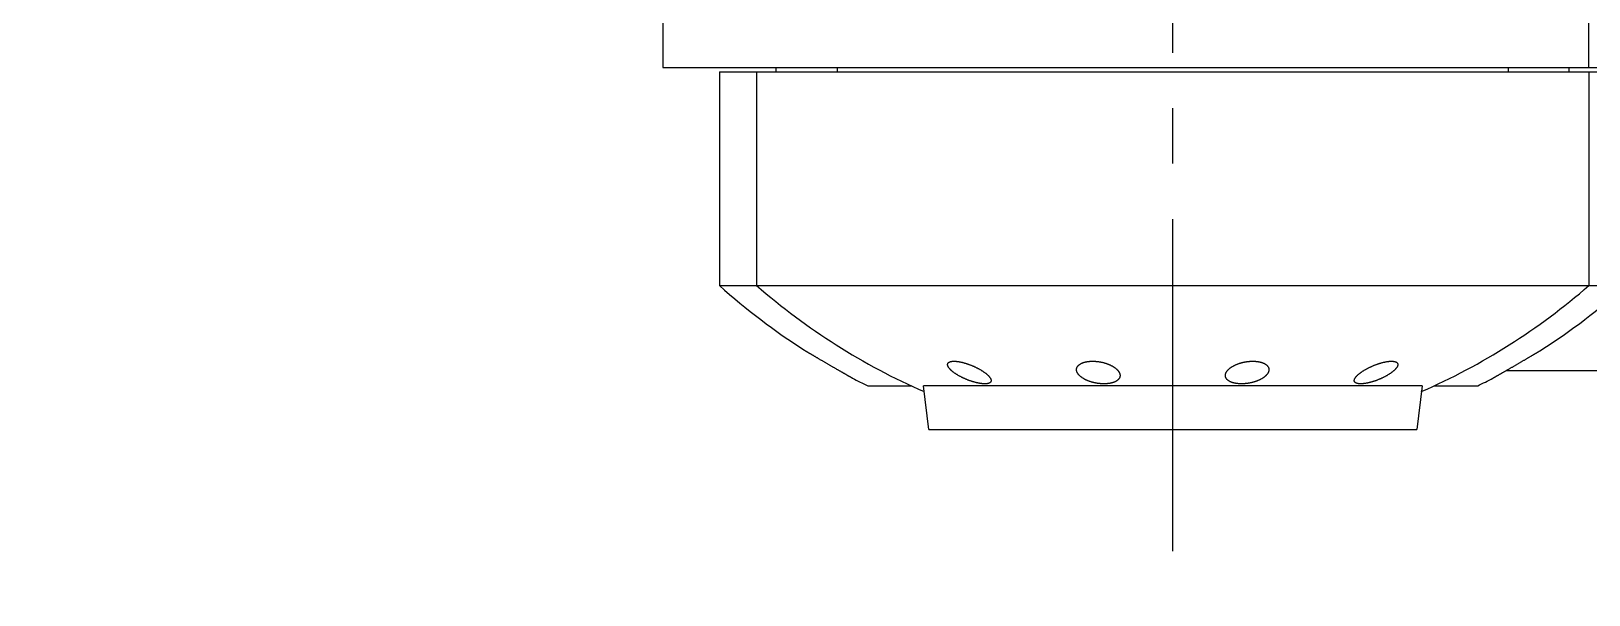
# Model space of a CAD drawing. Extents: x -7647 to -3756, y -5015 to -2358.
# Drawn here: x -4892 to -4534.5, y -3041.4 to -2912.1 of the extents above; entities that cross this region are included whole.
import ezdxf

# ---------------------------------------------------------------- set-up
doc = ezdxf.new("R2010")
doc.units = 0
doc.header["$LTSCALE"] = 4
doc.header["$MEASUREMENT"] = 0
doc.linetypes.add('CENTRE2', pattern=[28.575, 19.05, -3.175, 3.175, -3.175])
doc.layers.get('0').update_dxf_attribs({"linetype": 'CONTINUOUS'})
for name, color, linetype in [('01', 7, 'CONTINUOUS'), ('01CENTER', 5, 'CENTRE2'), ('01HOSO', 6, 'CONTINUOUS'), ('02', 5, 'CONTINUOUS')]:
    doc.layers.add(name, color=color, linetype=linetype)
doc.styles.add('BIGFONT', font='ROMANS.SHX', dxfattribs={"bigfont": 'bigfont'})
doc.dimstyles.new('L-IN', dxfattribs={"dimscale": 10, "dimtxt": 3.2, "dimasz": 2.5, "dimexe": 1, "dimexo": 1, "dimgap": 1, "dimtad": 1, "dimdec": 0, "dimtxsty": 'BIGFONT', "dimblk": 'YA-IN', "dimblk1": 'OPEN', "dimblk2": 'OPEN', "dimsah": 1, "dimcen": 0, "dimclrd": 256, "dimclre": 256, "dimclrt": 256, "dimazin": 3, "dimtp": 0.1, "dimtm": 0.2, "dimtfac": 0.625, "dimtdec": 0, "dimtmove": 0, "dimatfit": 3, "dimtolj": 1})

# ---------------------------------------------------------------- blocks, each defined once
blk = doc.blocks.new('YA-IN')
at = {"color": 0, "linetype": 'BYBLOCK'}
for p, q in [((0, 0), (-1, 0.167)), ((-1, -0.167), (0, 0)), ((0, 0), (-1, 0))]:
    blk.add_line(p, q, dxfattribs=at)

msp = doc.modelspace()

# ---------------------------------------------------------------- linework, layer by layer
at = {"layer": '01', "linetype": 'CONTINUOUS'}
for p, q in [((-4747, -2910), (-4747, -2920.5)), ((-4534.5, -2920.5), (-4534.5, -2910)), ((-4747, -2920.5), (-4523.77824, -2920.5)), ((-4721, -2921.5), (-4721, -2920.5)), ((-4707, -2920.5), (-4707, -2921.5)), ((-4553, -2920.5), (-4553, -2921.5)), ((-4539, -2921.5), (-4539, -2920.5)), ((-4734, -2921.5), (-4526, -2921.5)), ((-4734, -2921.5), (-4734, -2970.5)), ((-4725.5, -2921.5), (-4725.5, -2970.5)), ((-4534.5, -2921.5), (-4534.5, -2970.5)), ((-4553.47762, -2990), (-4343.86349, -2990)), ((-4700, -2993.5), (-4689.99689, -2993.5)), ((-4572.78331, -2993.5), (-4687.21669, -2993.5)), ((-4686.00656, -3003.5), (-4687.21669, -2993.5)), ((-4572.78331, -2993.5), (-4573.99344, -3003.5)), ((-4570.00311, -2993.5), (-4560, -2993.5)), ((-4686.00656, -3003.5), (-4573.99344, -3003.5))]:
    msp.add_line(p, q, dxfattribs=at)
for centre, start, end in [((-4633.74408, -2858.92603), 228.0583994, 237.4270631), ((-4627.00362, -2857.36971), 228.9556846, 246.3992483), ((-4632.99638, -2857.36971), 293.6011471, 311.0443154), ((-4626.25592, -2858.92603), 302.5729369, 311.9416006), ((-4633.74408, -2858.92603), 242.2872237, 243.7872101), ((-4626.25592, -2858.92603), 296.2127899, 297.7127763)]:
    msp.add_arc(centre, 150, start, end, dxfattribs=at)
msp.add_open_spline([(-4714.5, -2985.33205), (-4714.49967, -2985.33224), (-4714.49935, -2985.33244), (-4714.49902, -2985.33263)], degree=3, dxfattribs=at)
for points, knots in [([(-4714.49902, -2985.33263), (-4714.49797, -2985.33326), (-4714.49279, -2985.33635), (-4714.48073, -2985.34356), (-4714.46007, -2985.3559), (-4714.43111, -2985.37319), (-4714.39381, -2985.39546), (-4714.34814, -2985.42272), (-4714.29405, -2985.45499), (-4714.23148, -2985.49232), (-4714.16038, -2985.53472), (-4714.0807, -2985.58222), (-4713.99236, -2985.63485), (-4713.89534, -2985.69263), (-4713.78957, -2985.75559), (-4713.67503, -2985.82373), (-4713.55169, -2985.89706), (-4713.41955, -2985.97557), (-4713.27863, -2986.05923), (-4713.12897, -2986.14802), (-4712.97064, -2986.24188), (-4712.80371, -2986.34075), (-4712.62838, -2986.4445), (-4712.44477, -2986.55305), (-4712.25314, -2986.66624), (-4712.05372, -2986.7839), (-4711.84684, -2986.90584), (-4711.63286, -2987.03182), (-4711.41217, -2987.16162), (-4711.18525, -2987.29492), (-4710.95256, -2987.43145), (-4710.71468, -2987.57085), (-4710.47217, -2987.71279), (-4710.22568, -2987.85688), (-4709.97583, -2988.00276), (-4709.72334, -2988.14998), (-4709.46891, -2988.29814), (-4709.21323, -2988.44683), (-4708.95718, -2988.59555), (-4708.70195, -2988.74359), (-4708.44879, -2988.89024), (-4708.19873, -2989.03491), (-4707.95243, -2989.17723), (-4707.71045, -2989.31687), (-4707.47332, -2989.45355), (-4707.24149, -2989.58702), (-4707.01537, -2989.71705), (-4706.7952, -2989.84352), (-4706.58122, -2989.96629), (-4706.3736, -2990.08529), (-4706.17251, -2990.20042), (-4705.9781, -2990.31162), (-4705.79046, -2990.41884), (-4705.60971, -2990.52203), (-4705.43588, -2990.62118), (-4705.26909, -2990.71624), (-4705.10936, -2990.80719), (-4704.95677, -2990.89401), (-4704.81138, -2990.97667), (-4704.67325, -2991.05515), (-4704.54244, -2991.12942), (-4704.41901, -2991.19945), (-4704.30302, -2991.26522), (-4704.19455, -2991.32669), (-4704.09367, -2991.38384), (-4704.00047, -2991.4366), (-4703.91501, -2991.48496), (-4703.83738, -2991.52888), (-4703.76767, -2991.5683), (-4703.70594, -2991.60319), (-4703.65227, -2991.63352), (-4703.60673, -2991.65925), (-4703.56938, -2991.68034), (-4703.54028, -2991.69678), (-4703.51946, -2991.70854), (-4703.50695, -2991.7156), (-4703.50139, -2991.71874), (-4703.5, -2991.71952)], [0, 0, 0, 0, 0.003663869, 0.018090738, 0.042142835, 0.075869288, 0.119289506, 0.172453158, 0.235437618, 0.308253265, 0.391024415, 0.48376982, 0.58656494, 0.699498933, 0.822545981, 0.955839051, 1.099314358, 1.253031274, 1.416939918, 1.590964536, 1.775094874, 1.96912803, 2.172972369, 2.386309721, 2.608997881, 2.840658518, 3.080934577, 3.329428402, 3.585601613, 3.849017345, 4.118973998, 4.39496002, 4.676150974, 4.961964864, 5.251512531, 5.544115529, 5.838771945, 6.134793105, 6.431439397, 6.727090317, 7.019957284, 7.309139591, 7.593785226, 7.87333651, 8.147284231, 8.414888357, 8.675856286, 8.929798685, 9.176612335, 9.415951676, 9.647721493, 9.871738382, 10.087857605, 10.296062682, 10.496157793, 10.688193675, 10.872005405, 11.047578543, 11.214870686, 11.373728956, 11.524198596, 11.666124809, 11.799488882, 11.924210308, 12.040150937, 12.147309418, 12.245519829, 12.334733751, 12.414864533, 12.485784031, 12.547466465, 12.599788749, 12.642701784, 12.676150281, 12.700067393, 12.71443866, 12.719230229, 12.719230229, 12.719230229, 12.719230229]), ([(-4556.5, -2991.71952), (-4556.4986, -2991.71873), (-4556.49299, -2991.71557), (-4556.4804, -2991.70845), (-4556.45942, -2991.69661), (-4556.4301, -2991.68005), (-4556.39249, -2991.65881), (-4556.34663, -2991.6329), (-4556.29261, -2991.60237), (-4556.23049, -2991.56726), (-4556.16036, -2991.5276), (-4556.0823, -2991.48344), (-4555.9964, -2991.43483), (-4555.90275, -2991.38181), (-4555.80143, -2991.32442), (-4555.69255, -2991.26271), (-4555.57617, -2991.19672), (-4555.45239, -2991.12648), (-4555.32128, -2991.05204), (-4555.18288, -2990.97341), (-4555.0373, -2990.89064), (-4554.88459, -2990.80374), (-4554.72481, -2990.71276), (-4554.55805, -2990.61772), (-4554.38434, -2990.51864), (-4554.20379, -2990.41556), (-4554.01646, -2990.30851), (-4553.82245, -2990.19754), (-4553.62187, -2990.08269), (-4553.41485, -2989.96404), (-4553.20157, -2989.84166), (-4552.9822, -2989.71565), (-4552.75697, -2989.58614), (-4552.52613, -2989.45324), (-4552.29005, -2989.31716), (-4552.0491, -2989.17811), (-4551.80371, -2989.03632), (-4551.55437, -2988.89207), (-4551.30165, -2988.74567), (-4551.04659, -2988.59773), (-4550.79051, -2988.449), (-4550.53472, -2988.30025), (-4550.28016, -2988.15201), (-4550.02754, -2988.00472), (-4549.77754, -2987.85877), (-4549.53091, -2987.71459), (-4549.28824, -2987.57256), (-4549.05022, -2987.43307), (-4548.81737, -2987.29646), (-4548.59028, -2987.16306), (-4548.36944, -2987.03318), (-4548.1553, -2986.9071), (-4547.94826, -2986.78507), (-4547.74869, -2986.66732), (-4547.55691, -2986.55404), (-4547.37316, -2986.44541), (-4547.19768, -2986.34157), (-4547.03062, -2986.24263), (-4546.87216, -2986.14869), (-4546.72237, -2986.05983), (-4546.58134, -2985.9761), (-4546.44909, -2985.89752), (-4546.32565, -2985.82413), (-4546.21101, -2985.75594), (-4546.10515, -2985.69293), (-4546.00805, -2985.6351), (-4545.91965, -2985.58242), (-4545.83989, -2985.53488), (-4545.76874, -2985.49245), (-4545.70612, -2985.4551), (-4545.65198, -2985.42279), (-4545.60628, -2985.39551), (-4545.56895, -2985.37322), (-4545.53996, -2985.35592), (-4545.51928, -2985.34357), (-4545.50688, -2985.33616), (-4545.50138, -2985.33287), (-4545.5, -2985.33205)], [0, 0, 0, 0, 0.004828054, 0.019308393, 0.043404501, 0.077098853, 0.120318902, 0.173004231, 0.235097803, 0.306467576, 0.387080583, 0.476795873, 0.575521339, 0.683194278, 0.799638377, 0.924844723, 1.058658102, 1.200994748, 1.351817716, 1.510973204, 1.678498567, 1.854218564, 2.038094815, 2.230096352, 2.430057097, 2.638023301, 2.853791032, 3.07734762, 3.30853704, 3.547180854, 3.79318568, 4.046217354, 4.306164692, 4.572614897, 4.845308926, 5.123631812, 5.407191899, 5.695519878, 5.987845262, 6.283353233, 6.580096755, 6.876261507, 7.171063897, 7.463818116, 7.753526534, 8.039510043, 8.320876306, 8.597040847, 8.867179952, 9.130778698, 9.387136823, 9.635812716, 9.876270778, 10.108108357, 10.330971265, 10.544477197, 10.74848385, 10.942674954, 11.126955913, 11.301122856, 11.465166317, 11.619010842, 11.762604193, 11.896007179, 12.019156213, 12.132182546, 12.235063205, 12.327884394, 12.410723655, 12.483599259, 12.546634786, 12.599842382, 12.6432978, 12.677051837, 12.701123704, 12.715562278, 12.72037188, 12.72037188, 12.72037188, 12.72037188])]:
    msp.add_open_spline(points, degree=3, knots=knots, dxfattribs=at)
at = {"layer": '01CENTER'}
msp.add_line((-4630, -3031.43255), (-4630, -2603.90455), dxfattribs=at)
at = {"layer": '01HOSO', "linetype": 'CONTINUOUS'}
msp.add_line((-4734, -2970.5), (-4526, -2970.5), dxfattribs=at)
for points, knots in [([(-4681.66905, -2988.61788), (-4681.66816, -2988.59128), (-4681.66641, -2988.53907), (-4681.65161, -2988.46302), (-4681.62799, -2988.39122), (-4681.59502, -2988.32381), (-4681.55316, -2988.26088), (-4681.50267, -2988.20245), (-4681.4438, -2988.14853), (-4681.37681, -2988.09909), (-4681.30199, -2988.05415), (-4681.2196, -2988.01369), (-4681.12986, -2987.97769), (-4681.03297, -2987.9461), (-4680.92911, -2987.9189), (-4680.81848, -2987.89607), (-4680.70124, -2987.87761), (-4680.57758, -2987.8635), (-4680.44767, -2987.85374), (-4680.31166, -2987.84831), (-4680.16973, -2987.84722), (-4680.02201, -2987.85047), (-4679.86865, -2987.85805), (-4679.70982, -2987.86998), (-4679.54564, -2987.88625), (-4679.37629, -2987.90689), (-4679.2019, -2987.93189), (-4679.02264, -2987.96126), (-4678.83869, -2987.99503), (-4678.6502, -2988.03319), (-4678.45738, -2988.07575), (-4678.26045, -2988.12272), (-4678.0596, -2988.17409), (-4677.85512, -2988.22986), (-4677.64722, -2988.29001), (-4677.43624, -2988.3545), (-4677.22246, -2988.42333), (-4677.00623, -2988.49642), (-4676.78793, -2988.57372), (-4676.56794, -2988.65516), (-4676.34671, -2988.74064), (-4676.12465, -2988.83005), (-4675.90228, -2988.92327), (-4675.68011, -2989.02013), (-4675.45865, -2989.12048), (-4675.23847, -2989.22412), (-4675.02012, -2989.33084), (-4674.80423, -2989.44041), (-4674.59137, -2989.55257), (-4674.38213, -2989.66707), (-4674.17714, -2989.78362), (-4673.97718, -2989.90179), (-4673.78308, -2990.02111), (-4673.59564, -2990.14108), (-4673.41552, -2990.26123), (-4673.24323, -2990.38117), (-4673.07925, -2990.50045), (-4672.92401, -2990.61868), (-4672.77784, -2990.73548), (-4672.64086, -2990.85057), (-4672.51311, -2990.96377), (-4672.3946, -2991.0749), (-4672.28532, -2991.18381), (-4672.18524, -2991.29034), (-4672.0943, -2991.39439), (-4672.0124, -2991.49584), (-4671.93947, -2991.59463), (-4671.87539, -2991.69069), (-4671.82009, -2991.78394), (-4671.77345, -2991.87436), (-4671.73541, -2991.9619), (-4671.70581, -2992.04654), (-4671.68485, -2992.12824), (-4671.6716, -2992.20694), (-4671.66988, -2992.25854), (-4671.66905, -2992.28368)], [0, 0, 0, 0, 0.07974808, 0.156521626, 0.231486037, 0.305915293, 0.380925522, 0.457619793, 0.537007787, 0.619938888, 0.706968701, 0.798505973, 0.895019133, 0.996800684, 1.104027073, 1.21694331, 1.335546699, 1.459961765, 1.590230286, 1.726277804, 1.868234287, 2.015975395, 2.169492683, 2.32881557, 2.49375339, 2.664397391, 2.840593948, 3.022227869, 3.209332836, 3.401630439, 3.599141584, 3.801665849, 4.008981679, 4.221052849, 4.437492833, 4.658220714, 4.882900862, 5.111214654, 5.342955184, 5.577603684, 5.814950975, 6.054445067, 6.295721997, 6.538279905, 6.781527747, 7.025096652, 7.26832346, 7.510599676, 7.751371806, 7.990096101, 8.226137632, 8.458760759, 8.686861325, 8.909639001, 9.126351634, 9.336375308, 9.53937224, 9.734612426, 9.921738298, 10.100633429, 10.27128493, 10.433743729, 10.587944612, 10.734060833, 10.872153379, 11.002429447, 11.125097642, 11.240415329, 11.348677199, 11.450185629, 11.545421113, 11.634819145, 11.718869094, 11.798244884, 11.873615585, 11.873615585, 11.873615585, 11.873615585]), ([(-4671.66905, -2992.28368), (-4671.66984, -2992.30818), (-4671.67139, -2992.3563), (-4671.68452, -2992.42647), (-4671.70547, -2992.49292), (-4671.73476, -2992.55557), (-4671.77201, -2992.61439), (-4671.81709, -2992.66936), (-4671.86977, -2992.72046), (-4671.9299, -2992.7677), (-4671.99731, -2992.81109), (-4672.07186, -2992.85063), (-4672.15341, -2992.88634), (-4672.24181, -2992.91819), (-4672.33694, -2992.94619), (-4672.43865, -2992.97033), (-4672.54679, -2992.99057), (-4672.6612, -2993.00693), (-4672.78172, -2993.01938), (-4672.90819, -2993.02791), (-4673.04041, -2993.03252), (-4673.17821, -2993.03321), (-4673.3214, -2993.02996), (-4673.46977, -2993.02278), (-4673.62313, -2993.01169), (-4673.78127, -2992.99668), (-4673.94398, -2992.97778), (-4674.11106, -2992.95499), (-4674.28229, -2992.92833), (-4674.45745, -2992.89783), (-4674.63639, -2992.86349), (-4674.81887, -2992.82534), (-4675.00468, -2992.7834), (-4675.19367, -2992.73768), (-4675.38566, -2992.68818), (-4675.58048, -2992.63493), (-4675.77791, -2992.57793), (-4675.97774, -2992.5172), (-4676.17981, -2992.45275), (-4676.38391, -2992.38457), (-4676.58985, -2992.31268), (-4676.79743, -2992.23707), (-4677.00639, -2992.15776), (-4677.21653, -2992.07475), (-4677.42757, -2991.98806), (-4677.63921, -2991.8977), (-4677.85117, -2991.80371), (-4678.06306, -2991.70613), (-4678.27456, -2991.605), (-4678.48519, -2991.50041), (-4678.69443, -2991.39249), (-4678.90157, -2991.28145), (-4679.10575, -2991.16766), (-4679.30601, -2991.05152), (-4679.5014, -2990.93352), (-4679.69115, -2990.81406), (-4679.87458, -2990.69355), (-4680.05117, -2990.57229), (-4680.22042, -2990.45061), (-4680.38186, -2990.32885), (-4680.53505, -2990.20735), (-4680.67957, -2990.08644), (-4680.81505, -2989.96645), (-4680.94119, -2989.84772), (-4681.0577, -2989.73055), (-4681.16434, -2989.61527), (-4681.26095, -2989.50215), (-4681.3474, -2989.39147), (-4681.42359, -2989.28346), (-4681.48949, -2989.17836), (-4681.54509, -2989.0764), (-4681.59041, -2988.97774), (-4681.62558, -2988.88257), (-4681.65041, -2988.791), (-4681.66604, -2988.70319), (-4681.66806, -2988.64575), (-4681.66905, -2988.61788)], [0, 0, 0, 0, 0.073463565, 0.144244405, 0.213374224, 0.281993056, 0.351115426, 0.421728601, 0.494743132, 0.570857757, 0.650760948, 0.734937188, 0.823756009, 0.917606859, 1.016652747, 1.121092298, 1.231075265, 1.346578069, 1.467730845, 1.594484649, 1.726751477, 1.864594246, 2.007821328, 2.156372351, 2.310195988, 2.469037678, 2.6329002, 2.801588209, 2.974872226, 3.152751011, 3.334959751, 3.521453741, 3.712006102, 3.906397944, 4.104749413, 4.306787956, 4.512272421, 4.721210762, 4.933314212, 5.148552624, 5.366765585, 5.587678987, 5.81128655, 6.037259638, 6.265481299, 6.495718182, 6.727614251, 6.96104128, 7.195547132, 7.430887776, 7.666505929, 7.901824098, 8.135936336, 8.367700121, 8.59628555, 8.820683169, 9.040340011, 9.254666026, 9.463282251, 9.665625216, 9.861244895, 10.049785464, 10.230843543, 10.404108158, 10.569369893, 10.726442098, 10.875132109, 11.015526797, 11.147610759, 11.271511223, 11.387469305, 11.495774573, 11.596938999, 11.691471326, 11.78013387, 11.863715646, 11.863715646, 11.863715646, 11.863715646]), ([(-4652.08206, -2989.78907), (-4652.08101, -2989.75003), (-4652.07893, -2989.67228), (-4652.06193, -2989.55697), (-4652.03493, -2989.44402), (-4651.99717, -2989.33372), (-4651.94917, -2989.22634), (-4651.89115, -2989.12212), (-4651.82346, -2989.02127), (-4651.74644, -2988.92397), (-4651.66045, -2988.8304), (-4651.56585, -2988.74069), (-4651.46303, -2988.65498), (-4651.35237, -2988.57334), (-4651.23425, -2988.49588), (-4651.10904, -2988.42266), (-4650.97713, -2988.35374), (-4650.83888, -2988.28917), (-4650.69464, -2988.22896), (-4650.54477, -2988.17316), (-4650.38961, -2988.12177), (-4650.22947, -2988.0748), (-4650.06468, -2988.03225), (-4649.89552, -2987.99412), (-4649.7223, -2987.9604), (-4649.54525, -2987.93109), (-4649.36466, -2987.90617), (-4649.18078, -2987.88564), (-4648.99382, -2987.86948), (-4648.80405, -2987.85768), (-4648.61164, -2987.85025), (-4648.41685, -2987.84718), (-4648.21988, -2987.84846), (-4648.02092, -2987.8541), (-4647.82022, -2987.8641), (-4647.61796, -2987.87846), (-4647.41437, -2987.8972), (-4647.20969, -2987.92031), (-4647.00411, -2987.94782), (-4646.79792, -2987.97973), (-4646.59135, -2988.01605), (-4646.38466, -2988.05678), (-4646.17818, -2988.10193), (-4645.97215, -2988.15151), (-4645.76695, -2988.2055), (-4645.56288, -2988.2639), (-4645.36031, -2988.32668), (-4645.15964, -2988.3938), (-4644.96125, -2988.46524), (-4644.76558, -2988.54092), (-4644.57306, -2988.6208), (-4644.38415, -2988.70477), (-4644.19934, -2988.79273), (-4644.01911, -2988.88457), (-4643.84397, -2988.98013), (-4643.67439, -2989.07927), (-4643.51093, -2989.18178), (-4643.35408, -2989.28748), (-4643.20433, -2989.39614), (-4643.06215, -2989.50754), (-4642.92803, -2989.62142), (-4642.8025, -2989.73744), (-4642.68611, -2989.85516), (-4642.57946, -2989.97399), (-4642.48299, -2990.09334), (-4642.39701, -2990.21265), (-4642.32156, -2990.33154), (-4642.2566, -2990.44972), (-4642.20205, -2990.56692), (-4642.15781, -2990.68289), (-4642.12368, -2990.79736), (-4642.09972, -2990.91016), (-4642.08483, -2991.02107), (-4642.08297, -2991.09447), (-4642.08206, -2991.13068)], [0, 0, 0, 0, 0.117077282, 0.233135784, 0.348883064, 0.465084765, 0.5823352, 0.701311904, 0.82247367, 0.946331179, 1.073218646, 1.203410463, 1.337157102, 1.474548769, 1.615746892, 1.760697288, 1.909503371, 2.062084008, 2.21833372, 2.378284387, 2.541705067, 2.708606206, 2.878826912, 3.052202708, 3.228745228, 3.408175517, 3.590505218, 3.775579804, 3.963197397, 4.153414486, 4.345948544, 4.540783502, 4.737826297, 4.936819616, 5.137842615, 5.340631281, 5.545081764, 5.75115809, 5.958538534, 6.167257535, 6.377050211, 6.587715685, 6.799195531, 7.011103624, 7.223387358, 7.435720517, 7.6478315, 7.859556853, 8.070450624, 8.280369789, 8.488871254, 8.695685442, 8.900496703, 9.102829554, 9.302470386, 9.498948625, 9.692015425, 9.881218221, 10.066283009, 10.246946748, 10.422940556, 10.593991152, 10.759582026, 10.91937259, 11.072823894, 11.219746695, 11.360336571, 11.494980096, 11.624030057, 11.747853249, 11.867010267, 11.982007929, 12.093518227, 12.202124151, 12.202124151, 12.202124151, 12.202124151]), ([(-4617.91794, -2991.13068), (-4617.91703, -2991.0945), (-4617.91517, -2991.02117), (-4617.90031, -2990.91036), (-4617.87639, -2990.79767), (-4617.84232, -2990.6833), (-4617.79817, -2990.56745), (-4617.74372, -2990.45035), (-4617.67888, -2990.33228), (-4617.60357, -2990.21351), (-4617.51774, -2990.0943), (-4617.42144, -2989.97505), (-4617.31495, -2989.85629), (-4617.19871, -2989.73861), (-4617.07331, -2989.62261), (-4616.93928, -2989.50871), (-4616.79717, -2989.39727), (-4616.64746, -2989.28856), (-4616.49064, -2989.18281), (-4616.32721, -2989.08024), (-4616.15767, -2988.98105), (-4615.98255, -2988.88544), (-4615.80232, -2988.79355), (-4615.61752, -2988.70554), (-4615.42861, -2988.62152), (-4615.23608, -2988.54159), (-4615.04041, -2988.46586), (-4614.842, -2988.39437), (-4614.64132, -2988.3272), (-4614.43872, -2988.26437), (-4614.23463, -2988.20593), (-4614.02939, -2988.1519), (-4613.82334, -2988.10228), (-4613.61681, -2988.05709), (-4613.41009, -2988.01632), (-4613.20348, -2987.97996), (-4612.99725, -2987.94802), (-4612.79164, -2987.92048), (-4612.58691, -2987.89733), (-4612.38327, -2987.87856), (-4612.18097, -2987.86417), (-4611.98022, -2987.85414), (-4611.78122, -2987.84848), (-4611.58421, -2987.84717), (-4611.38936, -2987.85023), (-4611.19691, -2987.85764), (-4611.00709, -2987.86941), (-4610.82009, -2987.88555), (-4610.63615, -2987.90607), (-4610.45552, -2987.93097), (-4610.27842, -2987.96027), (-4610.10515, -2987.99398), (-4609.93595, -2988.0321), (-4609.77111, -2988.07464), (-4609.61093, -2988.1216), (-4609.45572, -2988.17299), (-4609.30581, -2988.22878), (-4609.16153, -2988.28899), (-4609.02323, -2988.35356), (-4608.89128, -2988.42248), (-4608.76603, -2988.49571), (-4608.64788, -2988.57317), (-4608.53718, -2988.65481), (-4608.43433, -2988.74054), (-4608.3397, -2988.83026), (-4608.25367, -2988.92384), (-4608.17663, -2989.02114), (-4608.10891, -2989.12201), (-4608.05088, -2989.22624), (-4608.00286, -2989.33365), (-4607.96509, -2989.44396), (-4607.93808, -2989.55693), (-4607.92107, -2989.67226), (-4607.91899, -2989.75002), (-4607.91794, -2989.78907)], [0, 0, 0, 0, 0.108509654, 0.219917673, 0.334803207, 0.453838712, 0.57752875, 0.706435054, 0.840926566, 0.981352232, 1.128097882, 1.281364164, 1.440980922, 1.606431807, 1.77738297, 1.953321005, 2.133966154, 2.319031589, 2.508229999, 2.701294207, 2.897774191, 3.097422988, 3.299768277, 3.504597573, 3.71143405, 3.919957052, 4.129904855, 4.340828252, 4.552586269, 4.764733935, 4.977102409, 5.189427277, 5.4013751, 5.612897087, 5.823607621, 6.033442395, 6.242208424, 6.449633755, 6.655755538, 6.860254786, 7.063087673, 7.264158819, 7.463199037, 7.660286973, 7.855170854, 8.047749389, 8.238012887, 8.425677223, 8.610795244, 8.79317156, 8.972645299, 9.149231239, 9.322651486, 9.492913037, 9.659857, 9.823318098, 9.983308229, 10.139597809, 10.292214867, 10.441058541, 10.58604569, 10.727277912, 10.864701885, 10.998479397, 11.128700863, 11.25561521, 11.379499063, 11.500685416, 11.619684968, 11.736957869, 11.853180359, 11.968948996, 12.085027524, 12.202124417, 12.202124417, 12.202124417, 12.202124417]), ([(-4588.33095, -2992.28368), (-4588.33012, -2992.25855), (-4588.3284, -2992.20697), (-4588.31517, -2992.12832), (-4588.29424, -2992.04669), (-4588.26469, -2991.96215), (-4588.22673, -2991.87474), (-4588.18021, -2991.78449), (-4588.12507, -2991.69142), (-4588.0612, -2991.59559), (-4587.98853, -2991.49706), (-4587.90696, -2991.39589), (-4587.81639, -2991.29215), (-4587.71676, -2991.18596), (-4587.60799, -2991.07741), (-4587.49006, -2990.96666), (-4587.36294, -2990.85385), (-4587.22665, -2990.73916), (-4587.08124, -2990.62279), (-4586.9268, -2990.50497), (-4586.76364, -2990.38606), (-4586.59211, -2990.26644), (-4586.41264, -2990.14649), (-4586.2257, -2990.02662), (-4586.0319, -2989.90726), (-4585.83209, -2989.78896), (-4585.62712, -2989.67223), (-4585.41785, -2989.55753), (-4585.20495, -2989.44516), (-4584.98898, -2989.33538), (-4584.77052, -2989.22843), (-4584.55019, -2989.12456), (-4584.32856, -2989.02399), (-4584.1062, -2988.9269), (-4583.88362, -2988.83345), (-4583.66134, -2988.74381), (-4583.43987, -2988.65811), (-4583.21961, -2988.57645), (-4583.00105, -2988.49894), (-4582.78454, -2988.42564), (-4582.57048, -2988.35661), (-4582.35921, -2988.29192), (-4582.15102, -2988.23158), (-4581.94624, -2988.17564), (-4581.7451, -2988.12409), (-4581.54787, -2988.07696), (-4581.35477, -2988.03424), (-4581.16599, -2987.99593), (-4580.98175, -2987.96203), (-4580.80221, -2987.93252), (-4580.62755, -2987.90739), (-4580.45792, -2987.88665), (-4580.29348, -2987.87027), (-4580.1344, -2987.85824), (-4579.98079, -2987.85057), (-4579.83283, -2987.84724), (-4579.69066, -2987.84826), (-4579.55443, -2987.85362), (-4579.4243, -2987.86333), (-4579.30044, -2987.87739), (-4579.183, -2987.89581), (-4579.07218, -2987.91859), (-4578.96814, -2987.94577), (-4578.87109, -2987.97734), (-4578.7812, -2988.01334), (-4578.69867, -2988.05379), (-4578.62371, -2988.09873), (-4578.55661, -2988.14819), (-4578.49764, -2988.20214), (-4578.44705, -2988.26059), (-4578.40512, -2988.32357), (-4578.37208, -2988.39103), (-4578.34842, -2988.46288), (-4578.3336, -2988.539), (-4578.33184, -2988.59126), (-4578.33095, -2988.61788)], [0, 0, 0, 0, 0.075348314, 0.15467819, 0.238651505, 0.32793791, 0.423022564, 0.524332613, 0.632348625, 0.747364482, 0.869673283, 0.999528658, 1.137134558, 1.282701738, 1.436285973, 1.598065457, 1.767984299, 1.946087616, 2.132360735, 2.32668188, 2.52877452, 2.737984727, 2.954025755, 3.176322428, 3.404166895, 3.636785812, 3.872921092, 4.111761676, 4.352675968, 4.595121006, 4.838548429, 5.082344452, 5.325841423, 5.568659391, 5.810223317, 6.0500091, 6.287666363, 6.522631024, 6.754694183, 6.983341423, 7.20834894, 7.42941411, 7.646184952, 7.85858745, 8.066234966, 8.269079535, 8.466913359, 8.65952171, 8.846932163, 9.028867756, 9.205350852, 9.376278958, 9.541488547, 9.701072988, 9.854846824, 10.002827811, 10.145017921, 10.281288043, 10.411765672, 10.536382597, 10.655172655, 10.768265417, 10.875657692, 10.977590157, 11.074243468, 11.165905032, 11.253045649, 11.336078901, 11.415559485, 11.49233784, 11.567422178, 11.641920726, 11.716952921, 11.793794111, 11.87361521, 11.87361521, 11.87361521, 11.87361521]), ([(-4578.33095, -2988.61788), (-4578.33194, -2988.64576), (-4578.33397, -2988.70321), (-4578.3496, -2988.79104), (-4578.37444, -2988.88263), (-4578.40963, -2988.97783), (-4578.45497, -2989.07651), (-4578.51059, -2989.17851), (-4578.57652, -2989.28363), (-4578.65276, -2989.39167), (-4578.73924, -2989.50239), (-4578.8359, -2989.61554), (-4578.94259, -2989.73086), (-4579.05916, -2989.84805), (-4579.18535, -2989.96681), (-4579.3209, -2990.08683), (-4579.46548, -2990.20778), (-4579.61873, -2990.32931), (-4579.78024, -2990.4511), (-4579.94956, -2990.5728), (-4580.12623, -2990.69409), (-4580.30972, -2990.81462), (-4580.49953, -2990.93409), (-4580.69502, -2991.05213), (-4580.8955, -2991.16837), (-4581.1001, -2991.28237), (-4581.30789, -2991.39371), (-4581.51794, -2991.502), (-4581.72944, -2991.60695), (-4581.94178, -2991.70841), (-4582.15444, -2991.80625), (-4582.36709, -2991.90045), (-4582.57936, -2991.99096), (-4582.79096, -2992.07777), (-4583.00158, -2992.16085), (-4583.21094, -2992.24018), (-4583.41884, -2992.31577), (-4583.62501, -2992.38762), (-4583.82927, -2992.45571), (-4584.03141, -2992.52005), (-4584.23123, -2992.58064), (-4584.42858, -2992.63747), (-4584.62324, -2992.69054), (-4584.81501, -2992.73984), (-4585.00371, -2992.78535), (-4585.18918, -2992.82708), (-4585.37127, -2992.86502), (-4585.54977, -2992.89914), (-4585.72445, -2992.92944), (-4585.89518, -2992.95589), (-4586.06173, -2992.97849), (-4586.2239, -2992.99722), (-4586.3815, -2993.01207), (-4586.53431, -2993.02303), (-4586.68215, -2993.03008), (-4586.82482, -2993.03323), (-4586.96213, -2993.03247), (-4587.0939, -2993.0278), (-4587.21993, -2993.01924), (-4587.34007, -2993.00677), (-4587.45414, -2992.99042), (-4587.56197, -2992.97019), (-4587.66343, -2992.94609), (-4587.75835, -2992.91814), (-4587.84659, -2992.88633), (-4587.92802, -2992.85069), (-4588.00249, -2992.8112), (-4588.06986, -2992.76787), (-4588.12998, -2992.72067), (-4588.18268, -2992.66961), (-4588.22779, -2992.61467), (-4588.2651, -2992.55584), (-4588.29444, -2992.49317), (-4588.31544, -2992.42667), (-4588.3286, -2992.3564), (-4588.33016, -2992.30822), (-4588.33095, -2992.28368)], [0, 0, 0, 0, 0.083601013, 0.17228667, 0.266844547, 0.368038974, 0.476377325, 0.592372785, 0.716314429, 0.84844355, 0.988889162, 1.137633639, 1.294763345, 1.460084407, 1.633414533, 1.8145381, 2.003149238, 2.198839233, 2.401251831, 2.609944062, 2.824357409, 3.044088705, 3.268515217, 3.497149156, 3.729129047, 3.963721392, 4.199768276, 4.436314641, 4.672644152, 4.90805872, 5.142280658, 5.374887997, 5.605771008, 5.834554639, 6.061006102, 6.284995917, 6.506202097, 6.724622186, 6.93997469, 7.152114921, 7.361003467, 7.566359526, 7.768200813, 7.966280771, 8.160341676, 8.350517853, 8.536575595, 8.718314104, 8.895685845, 9.06843606, 9.236574103, 9.399875132, 9.558157495, 9.711426732, 9.85943639, 10.00214576, 10.139495889, 10.271302831, 10.397632447, 10.518401636, 10.633563423, 10.743247835, 10.847434182, 10.946268855, 11.039950216, 11.128638997, 11.212718996, 11.292559092, 11.368637469, 11.441638605, 11.512259978, 11.581407406, 11.650070128, 11.719264089, 11.790132275, 11.86371563, 11.86371563, 11.86371563, 11.86371563]), ([(-4642.08206, -2991.13068), (-4642.0831, -2991.16932), (-4642.08517, -2991.24617), (-4642.10208, -2991.35992), (-4642.12884, -2991.47084), (-4642.16602, -2991.5785), (-4642.21289, -2991.68257), (-4642.26904, -2991.78284), (-4642.33399, -2991.87926), (-4642.40733, -2991.97181), (-4642.48867, -2992.06046), (-4642.57762, -2992.14521), (-4642.67383, -2992.22605), (-4642.77696, -2992.303), (-4642.8867, -2992.37607), (-4643.00276, -2992.44527), (-4643.12486, -2992.5106), (-4643.25272, -2992.57209), (-4643.38611, -2992.62973), (-4643.52477, -2992.68354), (-4643.66848, -2992.73351), (-4643.81701, -2992.77966), (-4643.97012, -2992.82196), (-4644.12762, -2992.86044), (-4644.28926, -2992.89508), (-4644.45484, -2992.92586), (-4644.62413, -2992.9528), (-4644.79691, -2992.97587), (-4644.97295, -2992.99507), (-4645.15203, -2993.01039), (-4645.33389, -2993.02183), (-4645.51833, -2993.02938), (-4645.7051, -2993.03304), (-4645.89393, -2993.03279), (-4646.08462, -2993.02866), (-4646.2769, -2993.02063), (-4646.47052, -2993.00871), (-4646.66527, -2992.99291), (-4646.86088, -2992.97323), (-4647.05713, -2992.94968), (-4647.25377, -2992.92227), (-4647.45056, -2992.891), (-4647.64729, -2992.85589), (-4647.84372, -2992.81694), (-4648.03963, -2992.77415), (-4648.23479, -2992.72753), (-4648.42895, -2992.67708), (-4648.62186, -2992.62282), (-4648.81329, -2992.56472), (-4649.00303, -2992.50279), (-4649.19084, -2992.43701), (-4649.37645, -2992.36738), (-4649.55955, -2992.29389), (-4649.73988, -2992.21654), (-4649.9171, -2992.13531), (-4650.09088, -2992.05022), (-4650.26083, -2991.96127), (-4650.42655, -2991.86849), (-4650.58763, -2991.77189), (-4650.74361, -2991.67152), (-4650.894, -2991.56745), (-4651.03808, -2991.45988), (-4651.17511, -2991.34913), (-4651.30429, -2991.23562), (-4651.4249, -2991.11978), (-4651.5364, -2991.00203), (-4651.63836, -2990.88271), (-4651.73047, -2990.76208), (-4651.81241, -2990.64046), (-4651.88392, -2990.51816), (-4651.94475, -2990.39556), (-4651.9947, -2990.27299), (-4652.03371, -2990.15078), (-4652.0614, -2990.02925), (-4652.0788, -2989.90875), (-4652.08098, -2989.82869), (-4652.08206, -2989.78907)], [0, 0, 0, 0, 0.115886851, 0.230444232, 0.344217453, 0.457799011, 0.571591767, 0.686198368, 0.802148921, 0.919994673, 1.040114547, 1.162783654, 1.288331563, 1.41686941, 1.548628272, 1.683683516, 1.822072785, 1.963933929, 2.109179922, 2.257899579, 2.41005548, 2.565531882, 2.724414924, 2.886533179, 3.051833646, 3.220304245, 3.391701383, 3.566051563, 3.743190146, 3.922897053, 4.105203792, 4.289828003, 4.476631358, 4.665561937, 4.856287328, 5.04878662, 5.242864073, 5.438233336, 5.634916151, 5.832616981, 6.031160931, 6.230515766, 6.430351319, 6.630650498, 6.831247251, 7.031882643, 7.232573926, 7.433020138, 7.633033639, 7.832692461, 8.031731746, 8.229998285, 8.42734331, 8.623582221, 8.818614712, 9.012115533, 9.204008567, 9.393979671, 9.581823591, 9.76737949, 9.950348832, 10.130364057, 10.306679771, 10.478797696, 10.646085443, 10.808203444, 10.965076992, 11.116730032, 11.263270576, 11.404754722, 11.541434267, 11.673491604, 11.801459449, 11.925825369, 12.047104142, 12.165936169, 12.165936169, 12.165936169, 12.165936169]), ([(-4607.91794, -2989.78907), (-4607.91902, -2989.82869), (-4607.9212, -2989.90876), (-4607.9386, -2990.02925), (-4607.96629, -2990.15079), (-4608.00531, -2990.273), (-4608.05525, -2990.39557), (-4608.11608, -2990.51817), (-4608.18759, -2990.64046), (-4608.26954, -2990.76209), (-4608.36165, -2990.88271), (-4608.46361, -2991.00204), (-4608.5751, -2991.11978), (-4608.69572, -2991.23562), (-4608.82491, -2991.34915), (-4608.96202, -2991.45996), (-4609.10625, -2991.56763), (-4609.25685, -2991.67184), (-4609.4131, -2991.77235), (-4609.57446, -2991.86908), (-4609.74045, -2991.96197), (-4609.91065, -2992.05099), (-4610.08466, -2992.13615), (-4610.26209, -2992.21741), (-4610.4426, -2992.29479), (-4610.62587, -2992.36828), (-4610.81159, -2992.4379), (-4610.99951, -2992.50365), (-4611.1893, -2992.56554), (-4611.38076, -2992.62358), (-4611.57367, -2992.67779), (-4611.76779, -2992.72817), (-4611.96288, -2992.77473), (-4612.15868, -2992.81744), (-4612.35498, -2992.85632), (-4612.55156, -2992.89136), (-4612.74816, -2992.92255), (-4612.94459, -2992.9499), (-4613.14061, -2992.97339), (-4613.33598, -2992.99302), (-4613.53047, -2993.00878), (-4613.72383, -2993.02067), (-4613.91584, -2993.02867), (-4614.10626, -2993.0328), (-4614.29482, -2993.03303), (-4614.48132, -2993.02939), (-4614.66551, -2993.02186), (-4614.84715, -2993.01045), (-4615.02601, -2992.99517), (-4615.20185, -2992.97602), (-4615.37446, -2992.953), (-4615.5436, -2992.92613), (-4615.70905, -2992.89541), (-4615.87061, -2992.86085), (-4616.02804, -2992.82244), (-4616.18112, -2992.7802), (-4616.32964, -2992.73413), (-4616.47337, -2992.68422), (-4616.61209, -2992.63047), (-4616.74555, -2992.57287), (-4616.87351, -2992.51143), (-4616.99572, -2992.44612), (-4617.11192, -2992.37694), (-4617.22181, -2992.30387), (-4617.3251, -2992.2269), (-4617.42148, -2992.14602), (-4617.5106, -2992.06121), (-4617.5921, -2991.97248), (-4617.6656, -2991.87983), (-4617.7307, -2991.78327), (-4617.78697, -2991.68285), (-4617.83393, -2991.57865), (-4617.87115, -2991.4709), (-4617.89792, -2991.35992), (-4617.91483, -2991.24615), (-4617.9169, -2991.16931), (-4617.91794, -2991.13068)], [0, 0, 0, 0, 0.118833772, 0.240114502, 0.364481397, 0.492450433, 0.624506502, 0.761187073, 0.902672301, 1.049214472, 1.200871222, 1.35774925, 1.519863272, 1.687137119, 1.859269913, 2.035673509, 2.215868567, 2.399098687, 2.584969133, 2.773133645, 2.963392951, 3.155542231, 3.349274772, 3.544516796, 3.740936424, 3.938429262, 4.136807185, 4.33592936, 4.535631942, 4.735658353, 4.936084153, 5.136722571, 5.337272645, 5.537753694, 5.737909204, 5.937573706, 6.136733463, 6.335061282, 6.532526688, 6.728961007, 6.924069705, 7.117877577, 7.310106162, 7.500558262, 7.689219463, 7.875762911, 8.060133772, 8.24220416, 8.421691312, 8.598626484, 8.772799298, 8.94403921, 9.112377609, 9.277575663, 9.439612673, 9.598444663, 9.753896483, 9.906051016, 10.054798901, 10.200093707, 10.342026497, 10.480508788, 10.61567011, 10.747552625, 10.876234833, 11.001939458, 11.124770961, 11.245057045, 11.363085999, 11.479237909, 11.594038889, 11.707986328, 11.821671894, 11.935505298, 12.050078514, 12.165935457, 12.165935457, 12.165935457, 12.165935457])]:
    msp.add_open_spline(points, degree=3, knots=knots, dxfattribs=at)

# ---------------------------------------------------------------- leaders
at = {"layer": '02'}
msp.add_leader([(-4864, -2865), (-5321.88485, -3056.09312)], dimstyle='L-IN', dxfattribs=at)

doc.saveas('drawing.dxf')
